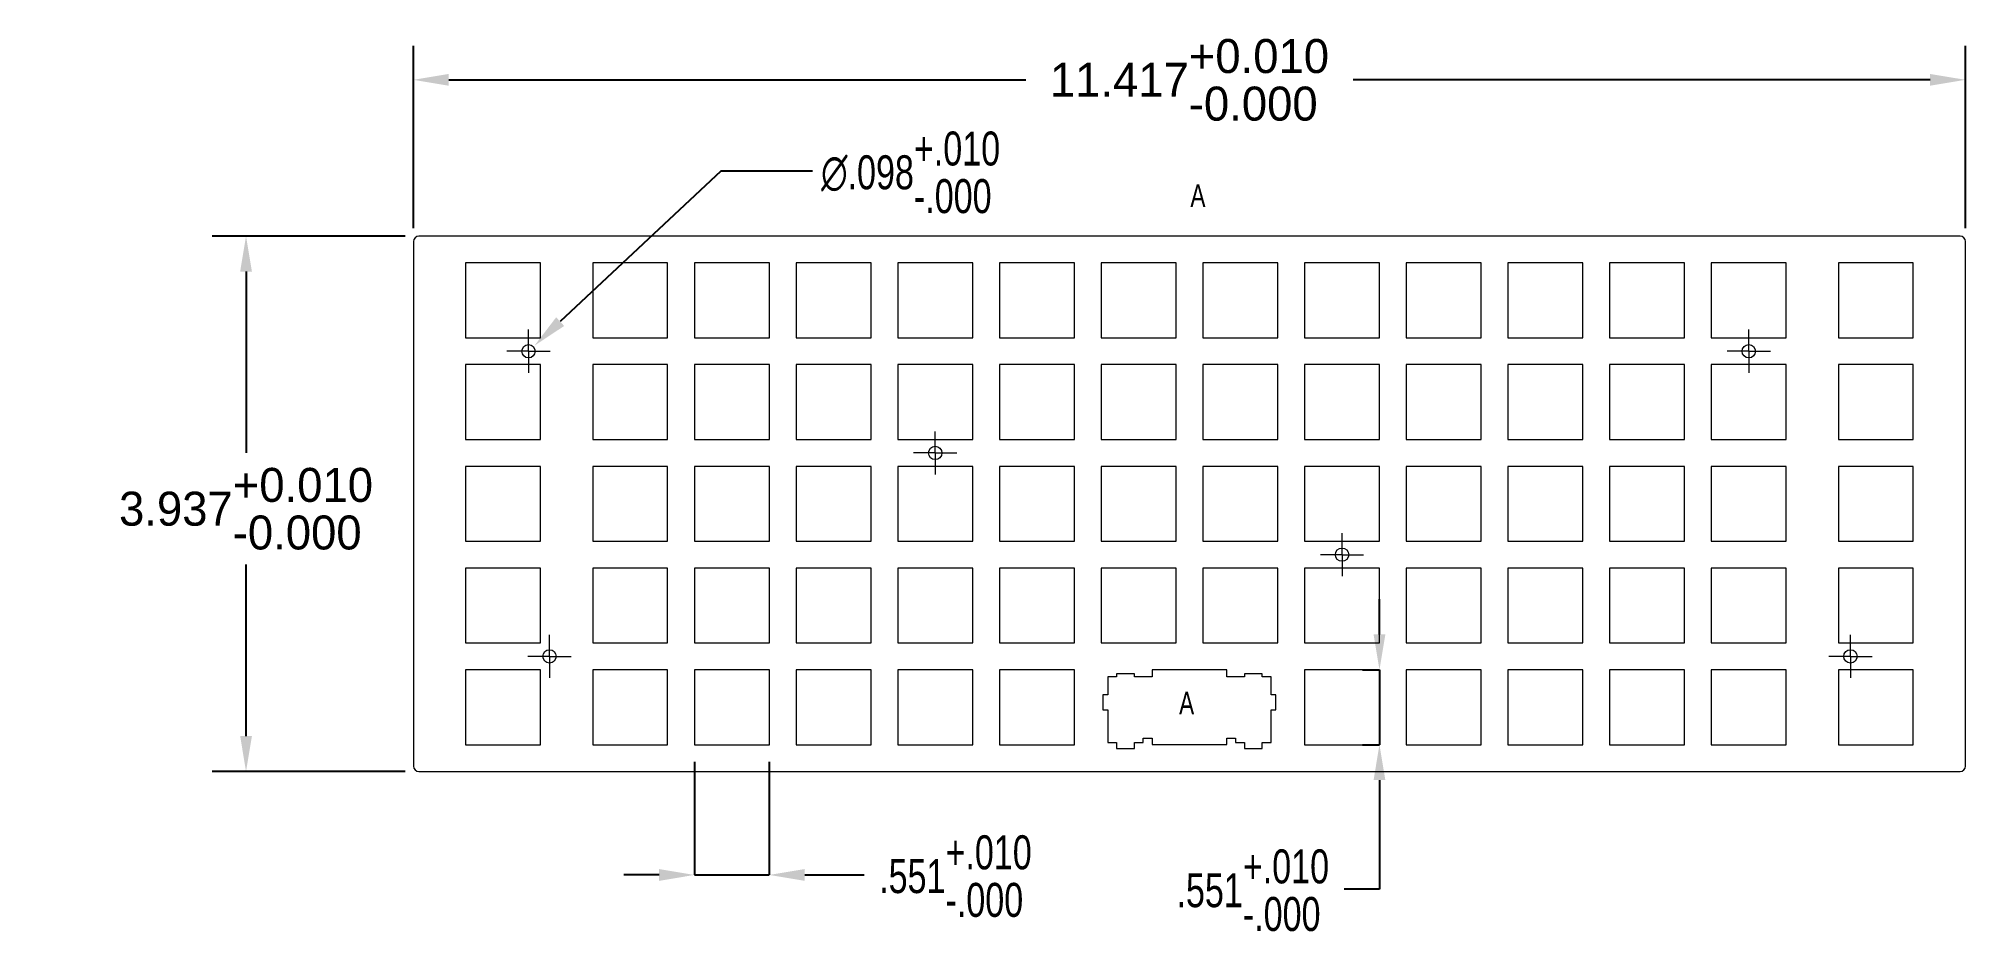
# Model space of a CAD drawing. Header units: inches. Extents: x 0.34 to 7.43, y 3.61 to 6.89.
import ezdxf

# ---------------------------------------------------------------- set-up
doc = ezdxf.new("R2010")
doc.units = ezdxf.units.IN
doc.header["$MEASUREMENT"] = 0
doc.header["$PDSIZE"] = -1
doc.styles.add('SLDTEXTSTYLE0', font='TXT', dxfattribs={"width": 0.75})
doc.dimstyles.new('SLDDIMSTYLE1', dxfattribs={"dimtxt": 0.125, "dimasz": 0.13, "dimexe": 0, "dimexo": 0.0625, "dimgap": 0.03125, "dimtad": 0, "dimtih": 1, "dimtoh": 1, "dimdec": 3, "dimlfac": 2, "dimrnd": 1e-09, "dimzin": 4, "dimdsep": 46, "dimtxsty": 'SLDTEXTSTYLE0', "dimsah": 1, "dimcen": 0.09, "dimadec": 0, "dimazin": 1, "dimtol": 1, "dimtp": 0.01, "dimtfac": 1, "dimtdec": 3, "dimtmove": 0, "dimatfit": 0, "dimfxl": 1, "dimfrac": 2, "dimtolj": 1, "dimtzin": 4, "dimarcsym": 0})
doc.dimstyles.new('SLDDIMSTYLE2', dxfattribs={"dimtxt": 0.125, "dimasz": 0.13, "dimexe": 0, "dimexo": 0.0625, "dimgap": 0.03125, "dimtad": 0, "dimtih": 1, "dimtoh": 1, "dimdec": 3, "dimlfac": 2, "dimrnd": 1e-09, "dimzin": 12, "dimdsep": 46, "dimtxsty": 'SLDTEXTSTYLE0', "dimsah": 1, "dimcen": 0.09, "dimadec": 0, "dimazin": 3, "dimtol": 1, "dimtp": 0.01, "dimtfac": 1, "dimtdec": 3, "dimtmove": 0, "dimatfit": 0, "dimfxl": 1, "dimfrac": 2, "dimtolj": 1, "dimtzin": 4, "dimarcsym": 0})
doc.dimstyles.new('SLDDIMSTYLE3', dxfattribs={"dimtxt": 0.125, "dimasz": 0.13, "dimexe": 0, "dimexo": 0.0625, "dimgap": 0.03125, "dimtad": 0, "dimtih": 1, "dimtoh": 1, "dimdec": 3, "dimlfac": 2, "dimrnd": 1e-09, "dimzin": 12, "dimdsep": 46, "dimtxsty": 'SLDTEXTSTYLE0', "dimsah": 1, "dimcen": 0, "dimadec": 0, "dimazin": 3, "dimtol": 1, "dimtp": 0.01, "dimtfac": 1, "dimtdec": 3, "dimtofl": 0, "dimtmove": 0, "dimatfit": 3, "dimfxl": 1, "dimfrac": 2, "dimtolj": 1, "dimtzin": 4, "dimarcsym": 0})
doc.dimstyles.get("Standard").update_dxf_attribs({"dimtxt": 0.18, "dimasz": 0.18, "dimexe": 0.18, "dimexo": 0.0625, "dimgap": 0.09, "dimtad": 0, "dimtih": 1, "dimtoh": 1, "dimdec": 4, "dimzin": 0, "dimdsep": 46, "dimtxsty": 'Standard', "dimcen": 0.09, "dimadec": 0, "dimazin": 0, "dimtfac": 1, "dimtdec": 4, "dimtofl": 0, "dimtmove": 0, "dimatfit": 3, "dimfxl": 1, "dimtolj": 1, "dimtzin": 0, "dimarcsym": 0})

# ---------------------------------------------------------------- blocks, each defined once
blk = doc.blocks.new('_D_2')
at = {"color": 0, "linetype": 'Continuous', "lineweight": -2, "transparency": 16777216}
for p, q in [((2.7508, 4.2337), (2.7508, 3.8171)), ((3.0263, 4.2337), (3.0263, 3.8171)), ((2.6208, 3.8171), (2.4908, 3.8171)), ((2.7508, 3.8171), (3.0263, 3.8171)), ((3.1563, 3.8171), (3.3749, 3.8171))]:
    blk.add_line(p, q, dxfattribs=at)
at = {"color": 0, "linetype": 'Continuous', "transparency": 16777216}
for points in [[(2.6208, 3.8387), (2.6208, 3.7954), (2.7508, 3.8171)], [(3.1563, 3.8387), (3.1563, 3.7954), (3.0263, 3.8171)]]:
    blk.add_solid(points, dxfattribs=at)
at = {"layer": 'Defpoints', "color": 0, "linetype": 'Continuous', "transparency": 16777216}
for p in [(2.7508, 4.2962), (3.0263, 4.2962), (3.0263, 3.8171)]:
    blk.add_point(p, dxfattribs=at)
at = {"color": 0, "linetype": 'Continuous', "lineweight": 0, "transparency": 16777216, "insert": (3.7109, 3.9629), "char_height": 0.125, "attachment_point": 2, "style": 'SLDTEXTSTYLE0'}
blk.add_mtext('\\A1;.551\\S+.010^ -.000;', dxfattribs=at)
blk = doc.blocks.new('_D_3')
at = {"color": 0, "linetype": 'Continuous', "lineweight": -2, "transparency": 16777216}
for p, q in [((5.2704, 4.7018), (5.2704, 4.8318)), ((5.2079, 4.5718), (5.2704, 4.5718)), ((5.2704, 4.5718), (5.2704, 4.2962)), ((5.2079, 4.2962), (5.2704, 4.2962)), ((5.2704, 4.1662), (5.2704, 3.7652)), ((5.2704, 3.7652), (5.1404, 3.7652))]:
    blk.add_line(p, q, dxfattribs=at)
at = {"color": 0, "linetype": 'Continuous', "transparency": 16777216}
for points in [[(5.2488, 4.7018), (5.2921, 4.7018), (5.2704, 4.5718)], [(5.2488, 4.1662), (5.2921, 4.1662), (5.2704, 4.2962)]]:
    blk.add_solid(points, dxfattribs=at)
at = {"layer": 'Defpoints', "color": 0, "linetype": 'Continuous', "transparency": 16777216}
for p in [(5.2704, 4.5718), (5.2704, 4.2962), (5.2704, 4.2962)]:
    blk.add_point(p, dxfattribs=at)
at = {"color": 0, "linetype": 'Continuous', "lineweight": 0, "transparency": 16777216, "insert": (4.8045, 3.9111), "char_height": 0.125, "attachment_point": 2, "style": 'SLDTEXTSTYLE0'}
blk.add_mtext('\\A1;.551\\S+.010^ -.000;', dxfattribs=at)
blk = doc.blocks.new('_D_4')
at = {"color": 0, "linetype": 'Continuous', "lineweight": -2, "transparency": 16777216}
for p, q in [((2.8484, 6.4054), (2.257, 5.852)), ((3.1856, 6.4054), (2.8484, 6.4054))]:
    blk.add_line(p, q, dxfattribs=at)
at = {"color": 0, "linetype": 'Continuous', "transparency": 16777216}
blk.add_solid([(2.2422, 5.8678), (2.2718, 5.8362), (2.1621, 5.7632)], dxfattribs=at)
at = {"layer": 'Defpoints', "color": 0, "linetype": 'Continuous', "transparency": 16777216}
for p in [(2.1621, 5.7632), (2.119, 5.7229)]:
    blk.add_point(p, dxfattribs=at)
at = {"color": 0, "linetype": 'Continuous', "lineweight": 0, "transparency": 16777216, "insert": (3.2169, 6.5512), "char_height": 0.125, "attachment_point": 1, "style": 'SLDTEXTSTYLE0'}
blk.add_mtext('\\A1;∅.098\\S+.010^ -.000;', dxfattribs=at)
blk = doc.blocks.new('SW_CENTERMARKSYMBOL_0')
at = {"color": 0, "linetype": 'Continuous', "lineweight": 0}
for p, q in [((0, 0.05), (0, 0.0795)), ((-0.05, 0), (-0.0795, 0)), ((0, 0), (-0.05, 0)), ((0, 0), (0, 0.05)), ((0, 0), (0, -0.05)), ((0, 0), (0.05, 0)), ((0.05, 0), (0.0795, 0)), ((0, -0.05), (0, -0.0795))]:
    blk.add_line(p, q, dxfattribs=at)
blk = doc.blocks.new('SW_CENTERMARKSYMBOL_1')
at = {"color": 0, "linetype": 'Continuous', "lineweight": 0}
for p, q in [((0, 0.05), (0, 0.0795)), ((-0.05, 0), (-0.0795, 0)), ((0, 0), (-0.05, 0)), ((0, 0), (0, 0.05)), ((0, 0), (0, -0.05)), ((0, 0), (0.05, 0)), ((0.05, 0), (0.0795, 0)), ((0, -0.05), (0, -0.0795))]:
    blk.add_line(p, q, dxfattribs=at)
blk = doc.blocks.new('SW_CENTERMARKSYMBOL_2')
at = {"color": 0, "linetype": 'Continuous', "lineweight": 0}
for p, q in [((0, 0.05), (0, 0.0795)), ((-0.05, 0), (-0.0795, 0)), ((0, 0), (-0.05, 0)), ((0, 0), (0, 0.05)), ((0, 0), (0, -0.05)), ((0, 0), (0.05, 0)), ((0.05, 0), (0.0795, 0)), ((0, -0.05), (0, -0.0795))]:
    blk.add_line(p, q, dxfattribs=at)
blk = doc.blocks.new('SW_CENTERMARKSYMBOL_3')
at = {"color": 0, "linetype": 'Continuous', "lineweight": 0}
for p, q in [((0, 0.05), (0, 0.0795)), ((-0.05, 0), (-0.0795, 0)), ((0, 0), (-0.05, 0)), ((0, 0), (0, 0.05)), ((0, 0), (0, -0.05)), ((0, 0), (0.05, 0)), ((0.05, 0), (0.0795, 0)), ((0, -0.05), (0, -0.0795))]:
    blk.add_line(p, q, dxfattribs=at)
blk = doc.blocks.new('SW_CENTERMARKSYMBOL_4')
at = {"color": 0, "linetype": 'Continuous', "lineweight": 0}
for p, q in [((0, 0.05), (0, 0.0795)), ((-0.05, 0), (-0.0795, 0)), ((0, 0), (-0.05, 0)), ((0, 0), (0, 0.05)), ((0, 0), (0, -0.05)), ((0, 0), (0.05, 0)), ((0.05, 0), (0.0795, 0)), ((0, -0.05), (0, -0.0795))]:
    blk.add_line(p, q, dxfattribs=at)
blk = doc.blocks.new('SW_CENTERMARKSYMBOL_5')
at = {"color": 0, "linetype": 'Continuous', "lineweight": 0}
for p, q in [((0, 0.05), (0, 0.0795)), ((-0.05, 0), (-0.0795, 0)), ((0, 0), (-0.05, 0)), ((0, 0), (0, 0.05)), ((0, 0), (0, -0.05)), ((0, 0), (0.05, 0)), ((0.05, 0), (0.0795, 0)), ((0, -0.05), (0, -0.0795))]:
    blk.add_line(p, q, dxfattribs=at)
blk = doc.blocks.new('*D27')
at = {"color": 0, "lineweight": -2, "transparency": 16777216}
for p, q in [((1.7173, 6.1963), (1.7173, 6.8663)), ((7.4258, 6.1963), (7.4258, 6.8663)), ((1.8473, 6.7413), (3.9699, 6.7413)), ((7.2958, 6.7413), (5.1732, 6.7413))]:
    blk.add_line(p, q, dxfattribs=at)
at = {"color": 0, "transparency": 16777216}
for points in [[(1.8473, 6.7629), (1.8473, 6.7196), (1.7173, 6.7413)], [(7.2958, 6.7629), (7.2958, 6.7196), (7.4258, 6.7413)]]:
    blk.add_solid(points, dxfattribs=at)
at = {"layer": 'Defpoints', "color": 0, "transparency": 16777216}
for p in [(7.4258, 6.7413), (1.7173, 6.1463), (7.4258, 6.1463)]:
    blk.add_point(p, dxfattribs=at)
at = {"color": 0, "transparency": 16777216, "insert": (4.5715, 6.7413), "char_height": 0.125, "attachment_point": 5}
blk.add_mtext('\\A1;11.417\\S+0.010^ -0.000;', dxfattribs=at)
blk = doc.blocks.new('*D28')
at = {"color": 0, "lineweight": -2, "transparency": 16777216}
for p, q in [((1.6873, 6.1663), (0.9766, 6.1663)), ((1.1016, 6.0363), (1.1016, 5.3699)), ((1.1016, 4.3277), (1.1016, 4.9583)), ((1.6873, 4.1977), (0.9766, 4.1977))]:
    blk.add_line(p, q, dxfattribs=at)
at = {"color": 0, "transparency": 16777216}
for points in [[(1.08, 6.0363), (1.1233, 6.0363), (1.1016, 6.1663)], [(1.08, 4.3277), (1.1233, 4.3277), (1.1016, 4.1977)]]:
    blk.add_solid(points, dxfattribs=at)
at = {"layer": 'Defpoints', "color": 0, "transparency": 16777216}
for p in [(1.7373, 6.1663), (1.1016, 4.1977), (1.7373, 4.1977)]:
    blk.add_point(p, dxfattribs=at)
at = {"color": 0, "transparency": 16777216, "insert": (1.1016, 5.1641), "char_height": 0.125, "attachment_point": 5}
blk.add_mtext('\\A1;3.937\\S+0.010^ -0.000;', dxfattribs=at)

msp = doc.modelspace()

# ---------------------------------------------------------------- linework, layer by layer
at = {"color": 7, "linetype": 'Continuous', "lineweight": 15}
for p, q in [((7.40576, 6.16626), (1.73729, 6.16626)), ((1.71729, 6.14626), (1.71729, 4.21775)), ((7.42576, 4.21775), (7.42576, 6.14626)), ((2.1848, 6.06783), (1.90921, 6.06783)), ((1.90921, 6.06783), (1.90921, 5.79224)), ((2.1848, 5.79224), (2.1848, 6.06783)), ((2.65232, 6.06783), (2.37673, 6.06783)), ((2.37673, 6.06783), (2.37673, 5.79224)), ((2.65232, 5.79224), (2.65232, 6.06783)), ((3.02634, 6.06783), (2.75075, 6.06783)), ((2.75075, 6.06783), (2.75075, 5.79224)), ((3.02634, 5.79224), (3.02634, 6.06783)), ((3.40035, 6.06783), (3.12476, 6.06783)), ((3.12476, 6.06783), (3.12476, 5.79224)), ((3.40035, 5.79224), (3.40035, 6.06783)), ((3.77437, 6.06783), (3.49878, 6.06783)), ((3.49878, 6.06783), (3.49878, 5.79224)), ((3.77437, 5.79224), (3.77437, 6.06783)), ((3.8728, 6.06783), (3.8728, 5.79224)), ((4.14839, 6.06783), (3.8728, 6.06783)), ((4.14839, 5.79224), (4.14839, 6.06783)), ((4.5224, 6.06783), (4.24682, 6.06783)), ((4.24682, 6.06783), (4.24682, 5.79224)), ((4.5224, 5.79224), (4.5224, 6.06783)), ((4.89642, 6.06783), (4.62082, 6.06783)), ((4.62082, 6.06783), (4.62082, 5.79224)), ((4.89642, 5.79224), (4.89642, 6.06783)), ((5.27044, 6.06783), (4.99485, 6.06783)), ((4.99485, 6.06783), (4.99485, 5.79224)), ((5.27044, 5.79224), (5.27044, 6.06783)), ((5.64445, 6.06783), (5.36886, 6.06783)), ((5.36886, 6.06783), (5.36886, 5.79224)), ((5.64445, 5.79224), (5.64445, 6.06783)), ((6.01846, 6.06783), (5.74288, 6.06783)), ((5.74288, 6.06783), (5.74288, 5.79224)), ((6.01846, 5.79224), (6.01846, 6.06783)), ((6.39249, 6.06783), (6.11689, 6.06783)), ((6.11689, 6.06783), (6.11689, 5.79224)), ((6.39249, 5.79224), (6.39249, 6.06783)), ((6.49091, 6.06784), (6.49091, 5.79225)), ((6.76649, 6.06784), (6.49091, 6.06784)), ((6.76649, 5.79225), (6.76649, 6.06784)), ((6.95843, 6.06784), (6.95843, 5.79225)), ((7.23402, 6.06784), (6.95843, 6.06784)), ((7.23402, 5.79225), (7.23402, 6.06784)), ((1.90921, 5.79224), (2.1848, 5.79224)), ((2.37673, 5.79224), (2.65232, 5.79224)), ((2.75075, 5.79224), (3.02634, 5.79224)), ((3.12476, 5.79224), (3.40035, 5.79224)), ((3.49878, 5.79224), (3.77437, 5.79224)), ((3.8728, 5.79224), (4.14839, 5.79224)), ((4.24682, 5.79224), (4.5224, 5.79224)), ((4.62082, 5.79224), (4.89642, 5.79224)), ((4.99485, 5.79224), (5.27044, 5.79224)), ((5.36886, 5.79224), (5.64445, 5.79224)), ((5.74288, 5.79224), (6.01846, 5.79224)), ((6.11689, 5.79224), (6.39249, 5.79224)), ((6.49091, 5.79225), (6.76649, 5.79225)), ((6.95843, 5.79225), (7.23402, 5.79225)), ((1.90922, 5.69382), (1.90922, 5.41823)), ((2.18481, 5.69382), (1.90922, 5.69382)), ((2.18481, 5.41823), (2.18481, 5.69382)), ((2.37673, 5.69382), (2.37673, 5.41823)), ((2.65232, 5.69382), (2.37673, 5.69382)), ((2.65232, 5.41823), (2.65232, 5.69382)), ((2.75075, 5.69382), (2.75075, 5.41823)), ((3.02634, 5.69382), (2.75075, 5.69382)), ((3.02634, 5.41823), (3.02634, 5.69382)), ((3.12477, 5.69382), (3.12477, 5.41823)), ((3.40036, 5.69382), (3.12477, 5.69382)), ((3.40036, 5.41823), (3.40036, 5.69382)), ((3.49878, 5.69382), (3.49878, 5.41823)), ((3.77437, 5.69382), (3.49878, 5.69382)), ((3.77437, 5.41823), (3.77437, 5.69382)), ((4.14839, 5.69382), (3.8728, 5.69382)), ((3.8728, 5.69382), (3.8728, 5.41823)), ((4.14839, 5.41823), (4.14839, 5.69382)), ((4.24682, 5.69382), (4.24682, 5.41823)), ((4.52241, 5.69382), (4.24682, 5.69382)), ((4.52241, 5.41823), (4.52241, 5.69382)), ((4.62083, 5.69382), (4.62083, 5.41823)), ((4.89642, 5.69382), (4.62083, 5.69382)), ((4.89642, 5.41823), (4.89642, 5.69382)), ((4.99485, 5.69382), (4.99485, 5.41823)), ((5.27044, 5.69382), (4.99485, 5.69382)), ((5.27044, 5.41823), (5.27044, 5.69382)), ((5.36886, 5.69382), (5.36886, 5.41823)), ((5.64446, 5.69382), (5.36886, 5.69382)), ((5.64446, 5.41823), (5.64446, 5.69382)), ((5.74289, 5.69382), (5.74289, 5.41823)), ((6.01847, 5.69382), (5.74289, 5.69382)), ((6.01847, 5.41823), (6.01847, 5.69382)), ((6.1169, 5.69382), (6.1169, 5.41823)), ((6.39249, 5.69382), (6.1169, 5.69382)), ((6.39249, 5.41823), (6.39249, 5.69382)), ((6.49091, 5.69382), (6.49091, 5.41823)), ((6.7665, 5.69382), (6.49091, 5.69382)), ((6.7665, 5.41823), (6.7665, 5.69382)), ((6.95843, 5.69382), (6.95843, 5.41823)), ((7.23402, 5.69382), (6.95843, 5.69382)), ((7.23402, 5.41823), (7.23402, 5.69382)), ((1.90922, 5.41823), (2.18481, 5.41823)), ((2.37673, 5.41823), (2.65232, 5.41823)), ((2.75075, 5.41823), (3.02634, 5.41823)), ((3.12477, 5.41823), (3.40036, 5.41823)), ((3.49878, 5.41823), (3.77437, 5.41823)), ((3.8728, 5.41823), (4.14839, 5.41823)), ((4.24682, 5.41823), (4.52241, 5.41823)), ((4.62083, 5.41823), (4.89642, 5.41823)), ((4.99485, 5.41823), (5.27044, 5.41823)), ((5.36886, 5.41823), (5.64446, 5.41823)), ((5.74289, 5.41823), (6.01847, 5.41823)), ((6.1169, 5.41823), (6.39249, 5.41823)), ((6.49091, 5.41823), (6.7665, 5.41823)), ((6.95843, 5.41823), (7.23402, 5.41823)), ((1.90922, 5.3198), (1.90922, 5.04421)), ((2.18481, 5.3198), (1.90922, 5.3198)), ((2.18481, 5.04421), (2.18481, 5.3198)), ((2.65232, 5.3198), (2.37673, 5.3198)), ((2.37673, 5.3198), (2.37673, 5.04421)), ((2.65232, 5.04421), (2.65232, 5.3198)), ((3.02634, 5.3198), (2.75075, 5.3198)), ((2.75075, 5.3198), (2.75075, 5.04421)), ((3.02634, 5.04421), (3.02634, 5.3198)), ((3.40036, 5.3198), (3.12477, 5.3198)), ((3.12477, 5.3198), (3.12477, 5.04421)), ((3.40036, 5.04421), (3.40036, 5.3198)), ((3.77437, 5.3198), (3.49878, 5.3198)), ((3.49878, 5.3198), (3.49878, 5.04421)), ((3.77437, 5.04421), (3.77437, 5.3198)), ((3.8728, 5.3198), (3.8728, 5.04421)), ((4.14839, 5.3198), (3.8728, 5.3198)), ((4.14839, 5.04421), (4.14839, 5.3198)), ((4.52241, 5.3198), (4.24682, 5.3198)), ((4.24682, 5.3198), (4.24682, 5.04421)), ((4.52241, 5.04421), (4.52241, 5.3198)), ((4.89642, 5.3198), (4.62083, 5.3198)), ((4.62083, 5.3198), (4.62083, 5.04421)), ((4.89642, 5.04421), (4.89642, 5.3198)), ((5.27044, 5.3198), (4.99485, 5.3198)), ((4.99485, 5.3198), (4.99485, 5.04421)), ((5.27044, 5.04421), (5.27044, 5.3198)), ((5.64446, 5.3198), (5.36886, 5.3198)), ((5.36886, 5.3198), (5.36886, 5.04421)), ((5.64446, 5.04421), (5.64446, 5.3198)), ((6.01847, 5.3198), (5.74289, 5.3198)), ((5.74289, 5.3198), (5.74289, 5.04421)), ((6.01847, 5.04421), (6.01847, 5.3198)), ((6.39249, 5.3198), (6.1169, 5.3198)), ((6.1169, 5.3198), (6.1169, 5.04421)), ((6.39249, 5.04421), (6.39249, 5.3198)), ((6.49091, 5.3198), (6.49091, 5.04421)), ((6.7665, 5.3198), (6.49091, 5.3198)), ((6.7665, 5.04421), (6.7665, 5.3198)), ((6.95843, 5.3198), (6.95843, 5.04421)), ((7.23402, 5.3198), (6.95843, 5.3198)), ((7.23402, 5.04421), (7.23402, 5.3198)), ((1.90922, 5.04421), (2.18481, 5.04421)), ((2.37673, 5.04421), (2.65232, 5.04421)), ((2.75075, 5.04421), (3.02634, 5.04421)), ((3.12477, 5.04421), (3.40036, 5.04421)), ((3.49878, 5.04421), (3.77437, 5.04421)), ((3.8728, 5.04421), (4.14839, 5.04421)), ((4.24682, 5.04421), (4.52241, 5.04421)), ((4.62083, 5.04421), (4.89642, 5.04421)), ((4.99485, 5.04421), (5.27044, 5.04421)), ((5.36886, 5.04421), (5.64446, 5.04421)), ((5.74289, 5.04421), (6.01847, 5.04421)), ((6.1169, 5.04421), (6.39249, 5.04421)), ((6.49091, 5.04421), (6.7665, 5.04421)), ((6.95843, 5.04421), (7.23402, 5.04421)), ((2.18481, 4.94578), (1.90922, 4.94578)), ((1.90922, 4.94578), (1.90922, 4.67019)), ((2.18481, 4.67019), (2.18481, 4.94578)), ((2.65232, 4.94578), (2.37673, 4.94578)), ((2.37673, 4.94578), (2.37673, 4.67019)), ((2.65232, 4.67019), (2.65232, 4.94578)), ((3.02634, 4.94578), (2.75075, 4.94578)), ((2.75075, 4.94578), (2.75075, 4.67019)), ((3.02634, 4.67019), (3.02634, 4.94578)), ((3.40036, 4.94578), (3.12477, 4.94578)), ((3.12477, 4.94578), (3.12477, 4.67019)), ((3.40036, 4.67019), (3.40036, 4.94578)), ((3.77437, 4.94578), (3.49878, 4.94578)), ((3.49878, 4.94578), (3.49878, 4.67019)), ((3.77437, 4.67019), (3.77437, 4.94578)), ((3.8728, 4.94578), (3.8728, 4.67019)), ((4.14839, 4.94578), (3.8728, 4.94578)), ((4.14839, 4.67019), (4.14839, 4.94578)), ((4.52241, 4.94578), (4.24682, 4.94578)), ((4.24682, 4.94578), (4.24682, 4.67019)), ((4.52241, 4.67019), (4.52241, 4.94578)), ((4.89642, 4.94578), (4.62083, 4.94578)), ((4.62083, 4.94578), (4.62083, 4.67019)), ((4.89642, 4.67019), (4.89642, 4.94578)), ((5.27044, 4.94578), (4.99485, 4.94578)), ((4.99485, 4.94578), (4.99485, 4.67019)), ((5.27044, 4.67019), (5.27044, 4.94578)), ((5.64446, 4.94578), (5.36886, 4.94578)), ((5.36886, 4.94578), (5.36886, 4.67019)), ((5.64446, 4.67019), (5.64446, 4.94578)), ((6.01847, 4.94578), (5.74289, 4.94578)), ((5.74289, 4.94578), (5.74289, 4.67019)), ((6.01847, 4.67019), (6.01847, 4.94578)), ((6.1169, 4.94579), (6.1169, 4.6702)), ((6.39249, 4.94579), (6.1169, 4.94579)), ((6.39249, 4.6702), (6.39249, 4.94579)), ((6.49091, 4.94579), (6.49091, 4.6702)), ((6.7665, 4.94579), (6.49091, 4.94579)), ((6.7665, 4.6702), (6.7665, 4.94579)), ((6.95843, 4.94579), (6.95843, 4.6702)), ((7.23402, 4.94579), (6.95843, 4.94579)), ((7.23402, 4.6702), (7.23402, 4.94579)), ((1.90922, 4.67019), (2.18481, 4.67019)), ((2.37673, 4.67019), (2.65232, 4.67019)), ((2.75075, 4.67019), (3.02634, 4.67019)), ((3.12477, 4.67019), (3.40036, 4.67019)), ((3.49878, 4.67019), (3.77437, 4.67019)), ((3.8728, 4.67019), (4.14839, 4.67019)), ((4.24682, 4.67019), (4.52241, 4.67019)), ((4.62083, 4.67019), (4.89642, 4.67019)), ((4.99485, 4.67019), (5.27044, 4.67019)), ((5.36886, 4.67019), (5.64446, 4.67019)), ((5.74289, 4.67019), (6.01847, 4.67019)), ((6.1169, 4.6702), (6.39249, 4.6702)), ((6.49091, 4.6702), (6.7665, 4.6702)), ((6.95843, 4.6702), (7.23402, 4.6702)), ((2.18481, 4.57177), (1.90922, 4.57177)), ((1.90922, 4.57177), (1.90922, 4.29618)), ((2.18481, 4.29618), (2.18481, 4.57177)), ((2.65232, 4.57177), (2.37673, 4.57177)), ((2.37673, 4.57177), (2.37673, 4.29618)), ((2.65232, 4.29618), (2.65232, 4.57177)), ((3.02634, 4.57177), (2.75075, 4.57177)), ((2.75075, 4.57177), (2.75075, 4.29618)), ((3.02634, 4.29618), (3.02634, 4.57177)), ((3.40036, 4.57177), (3.12477, 4.57177)), ((3.12477, 4.57177), (3.12477, 4.29618)), ((3.40036, 4.29618), (3.40036, 4.57177)), ((3.77437, 4.57177), (3.49878, 4.57177)), ((3.49878, 4.57177), (3.49878, 4.29618)), ((3.77437, 4.29618), (3.77437, 4.57177)), ((3.8728, 4.57177), (3.8728, 4.29618)), ((4.14839, 4.57177), (3.8728, 4.57177)), ((4.14839, 4.29618), (4.14839, 4.57177)), ((4.30382, 4.54627), (4.27082, 4.54627)), ((4.27082, 4.54627), (4.27082, 4.47927)), ((4.36882, 4.55677), (4.30382, 4.55677)), ((4.30382, 4.55677), (4.30382, 4.54627)), ((4.36882, 4.54627), (4.36882, 4.55677)), ((4.43382, 4.54627), (4.36882, 4.54627)), ((4.43382, 4.57177), (4.43382, 4.54627)), ((4.70882, 4.57177), (4.43382, 4.57177)), ((4.70882, 4.54627), (4.70882, 4.57177)), ((4.77382, 4.54627), (4.70882, 4.54627)), ((4.83882, 4.55677), (4.77382, 4.55677)), ((4.77382, 4.55677), (4.77382, 4.54627)), ((4.83882, 4.54627), (4.83882, 4.55677)), ((4.87182, 4.54627), (4.83882, 4.54627)), ((4.87182, 4.47927), (4.87182, 4.54627)), ((5.27044, 4.57177), (4.99485, 4.57177)), ((4.99485, 4.57177), (4.99485, 4.29618)), ((5.27044, 4.29618), (5.27044, 4.57177)), ((5.64446, 4.57177), (5.36886, 4.57177)), ((5.36886, 4.57177), (5.36886, 4.29618)), ((5.64446, 4.29618), (5.64446, 4.57177)), ((6.01847, 4.57177), (5.74289, 4.57177)), ((5.74289, 4.57177), (5.74289, 4.29618)), ((6.01847, 4.29618), (6.01847, 4.57177)), ((6.1169, 4.57177), (6.1169, 4.29618)), ((6.39249, 4.57177), (6.1169, 4.57177)), ((6.39249, 4.29618), (6.39249, 4.57177)), ((6.49091, 4.57177), (6.49091, 4.29618)), ((6.7665, 4.57177), (6.49091, 4.57177)), ((6.7665, 4.29618), (6.7665, 4.57177)), ((6.95843, 4.57177), (6.95843, 4.29618)), ((7.23402, 4.57177), (6.95843, 4.57177)), ((7.23402, 4.29618), (7.23402, 4.57177)), ((4.27082, 4.47927), (4.25332, 4.47927)), ((4.25332, 4.47927), (4.25332, 4.42427)), ((4.88932, 4.47927), (4.87182, 4.47927)), ((4.88932, 4.42427), (4.88932, 4.47927)), ((4.25332, 4.42427), (4.27082, 4.42427)), ((4.27082, 4.42427), (4.27082, 4.30427)), ((4.87182, 4.30427), (4.87182, 4.42427)), ((4.87182, 4.42427), (4.88932, 4.42427)), ((1.90922, 4.29618), (2.18481, 4.29618)), ((2.37673, 4.29618), (2.65232, 4.29618)), ((2.75075, 4.29618), (3.02634, 4.29618)), ((3.12477, 4.29618), (3.40036, 4.29618)), ((3.49878, 4.29618), (3.77437, 4.29618)), ((3.8728, 4.29618), (4.14839, 4.29618)), ((4.27082, 4.30427), (4.30382, 4.30427)), ((4.30382, 4.30427), (4.30382, 4.28177)), ((4.30382, 4.28177), (4.36882, 4.28177)), ((4.36882, 4.28177), (4.36882, 4.30427)), ((4.36882, 4.30427), (4.40182, 4.30427)), ((4.40182, 4.30427), (4.40182, 4.31977)), ((4.40182, 4.31977), (4.43382, 4.31977)), ((4.43382, 4.31977), (4.43382, 4.29677)), ((4.43382, 4.29677), (4.70882, 4.29677)), ((4.70882, 4.29677), (4.70882, 4.31977)), ((4.70882, 4.31977), (4.74082, 4.31977)), ((4.74082, 4.31977), (4.74082, 4.30427)), ((4.74082, 4.30427), (4.77382, 4.30427)), ((4.77382, 4.30427), (4.77382, 4.28177)), ((4.77382, 4.28177), (4.83882, 4.28177)), ((4.83882, 4.28177), (4.83882, 4.30427)), ((4.83882, 4.30427), (4.87182, 4.30427)), ((4.99485, 4.29618), (5.27044, 4.29618)), ((5.36886, 4.29618), (5.64446, 4.29618)), ((5.74289, 4.29618), (6.01847, 4.29618)), ((6.1169, 4.29618), (6.39249, 4.29618)), ((6.49091, 4.29618), (6.7665, 4.29618)), ((6.95843, 4.29618), (7.23402, 4.29618)), ((1.73729, 4.19775), (7.40576, 4.19775))]:
    msp.add_line(p, q, dxfattribs=at)
for centre in [(2.14052, 5.74303), (6.62871, 5.74303), (3.63659, 5.36901), (5.13265, 4.995), (2.21786, 4.621), (7.00272, 4.62098)]:
    msp.add_circle(centre, 0.0245, dxfattribs=at)
for centre, start, end in [((1.73729, 6.14626), 90, 180), ((7.40576, 6.14626), 0, 90), ((1.73729, 4.21775), 180, 270), ((7.40576, 4.21775), 270, 0)]:
    msp.add_arc(centre, 0.02, start, end, dxfattribs=at)

# ---------------------------------------------------------------- block references
at = {"color": 7, "linetype": 'Continuous', "lineweight": 0}
for name, p in [('SW_CENTERMARKSYMBOL_0', (2.14052, 5.74303)), ('SW_CENTERMARKSYMBOL_4', (6.62871, 5.74303)), ('SW_CENTERMARKSYMBOL_2', (3.63659, 5.36901)), ('SW_CENTERMARKSYMBOL_3', (5.13265, 4.995)), ('SW_CENTERMARKSYMBOL_1', (2.21786, 4.621)), ('SW_CENTERMARKSYMBOL_5', (7.00272, 4.62098))]:
    msp.add_blockref(name, p, dxfattribs=at)

# ---------------------------------------------------------------- texts
at = {"color": 7, "linetype": 'Continuous', "lineweight": 0, "char_height": 0.08333, "attachment_point": 1, "style": 'SLDTEXTSTYLE0'}
for insert in [(4.57486, 6.35671), (4.53332, 4.49063)]:
    msp.add_mtext('A', dxfattribs=dict(at, insert=insert))

# ---------------------------------------------------------------- dimensions: what is measured, and where the dimension line sits
dim = msp.add_linear_dim(base=(7.42576, 6.74126), p1=(1.71729, 6.14626), p2=(7.42576, 6.14626), dimstyle='Standard', override={"dimtxt": 0.125, "dimasz": 0.13, "dimexe": 0.125, "dimexo": 0.05, "dimgap": 0.06, "dimdec": 3, "dimlfac": 2, "dimadec": 3, "dimtol": 1, "dimlim": 0, "dimtp": 0.01, "dimtm": 0, "dimtdec": 3})
dim.commit()
dim.dimension.update_dxf_attribs({"geometry": '*D27', "text_midpoint": (4.57153, 6.74126), "dimtype": 160})
at = {"color": 7, "linetype": 'Continuous', "lineweight": 0}
dim = msp.add_diameter_dim_2p(p1=(2.11896, 5.72286), p2=(2.16208, 5.7632), text='∅.098\\S+.010^ -.000;', dimstyle='SLDDIMSTYLE3', dxfattribs=at)
dim.commit()
dim.dimension.update_dxf_attribs({"geometry": '_D_4', "text_midpoint": (3.57626, 6.40539), "dimtype": 163})
dim = msp.add_linear_dim(base=(1.10162, 4.19775), p1=(1.73729, 6.16626), p2=(1.73729, 4.19775), angle=90, dimstyle='Standard', override={"dimtxt": 0.125, "dimasz": 0.13, "dimexe": 0.125, "dimexo": 0.05, "dimgap": 0.06, "dimdec": 3, "dimlfac": 2, "dimadec": 3, "dimtol": 1, "dimtp": 0.01, "dimtm": 1e-09, "dimtdec": 3, "dimtolj": 1})
dim.commit()
dim.dimension.update_dxf_attribs({"geometry": '*D28', "text_midpoint": (1.10162, 5.16409), "dimtype": 160})
dim = msp.add_linear_dim(base=(5.27044, 4.29618), p1=(5.27044, 4.57177), p2=(5.27044, 4.29618), angle=90, dimstyle='SLDDIMSTYLE2', dxfattribs=at)
dim.commit()
dim.dimension.update_dxf_attribs({"geometry": '_D_3', "text_midpoint": (4.80451, 3.76524), "dimtype": 160})
dim = msp.add_linear_dim(base=(3.02634, 3.81708), p1=(2.75075, 4.29618), p2=(3.02634, 4.29618), dimstyle='SLDDIMSTYLE1', dxfattribs=at)
dim.commit()
dim.dimension.update_dxf_attribs({"geometry": '_D_2', "text_midpoint": (3.71088, 3.81708), "dimtype": 160})

doc.saveas('drawing.dxf')
